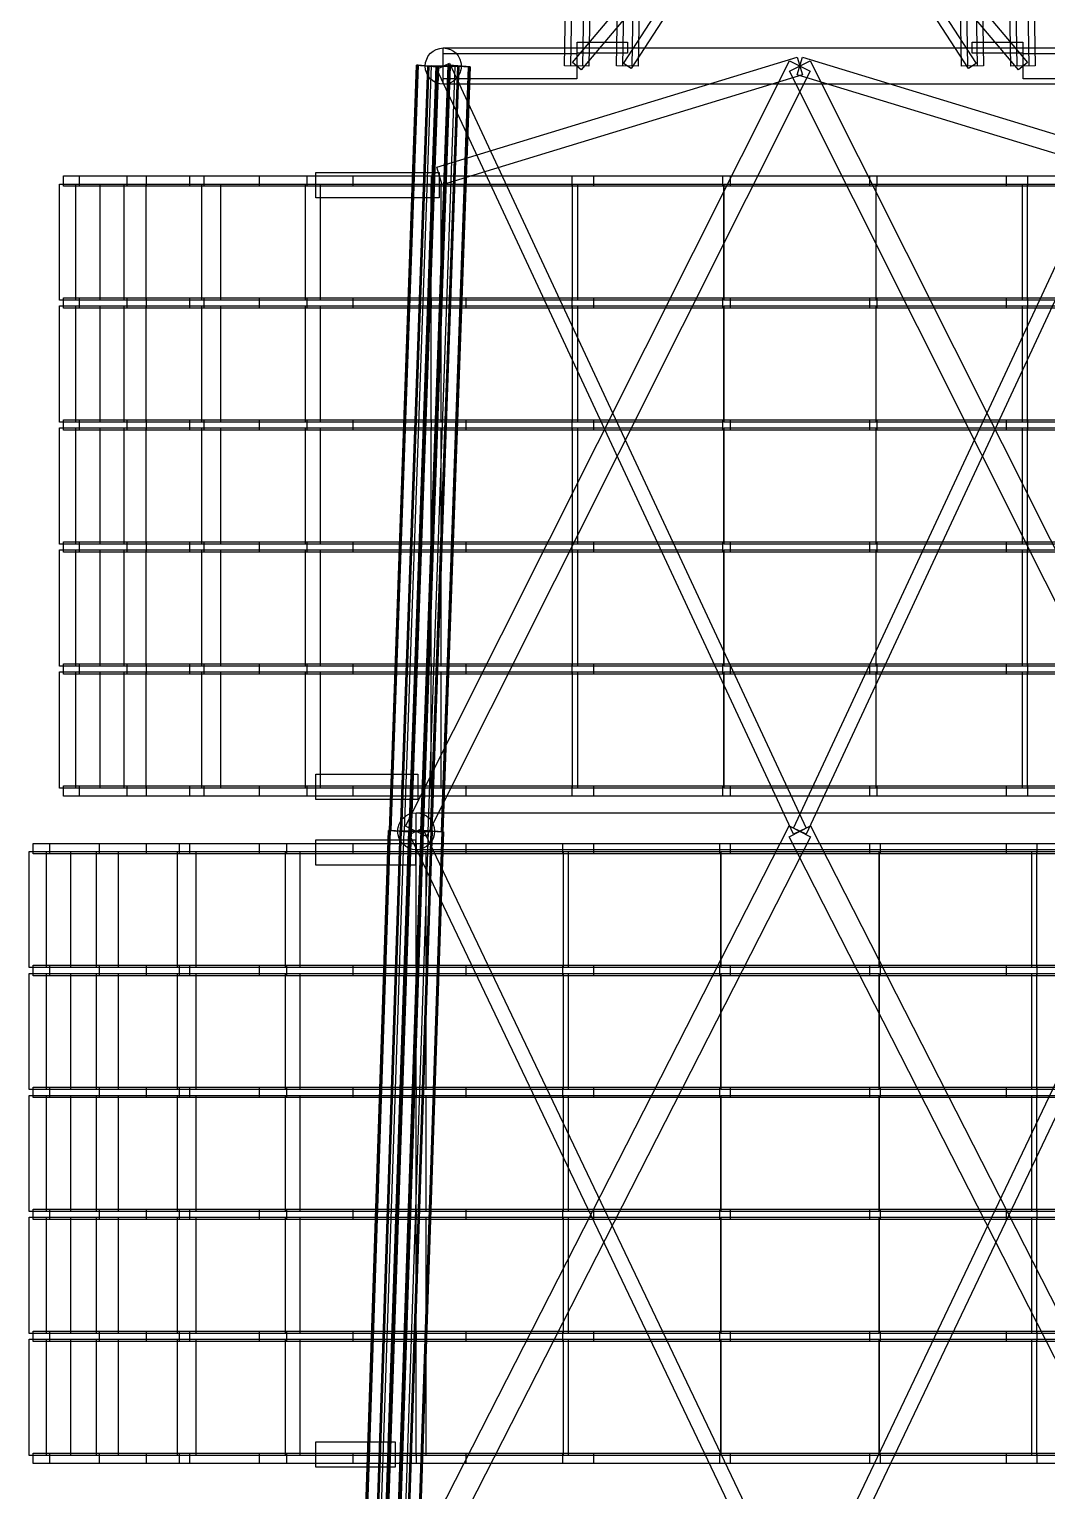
# Model space of a CAD drawing. Header units: millimetres. Extents: x -48000 to 1060615, y -2000 to 333000.
# Drawn here: x -6700 to 2146, y 240269 to 252970 of the extents above; entities that cross this region are included whole.
import ezdxf

# ---------------------------------------------------------------- set-up
doc = ezdxf.new("R2010")
doc.units = ezdxf.units.MM
doc.layers.add('D-STR-ANTN', color=7, linetype='Continuous', lineweight=25)
doc.layers.add('D-STR-STRC', color=7, linetype='Continuous', lineweight=25)

msp = doc.modelspace()

# ---------------------------------------------------------------- linework, layer by layer
at = {"layer": 'D-STR-ANTN'}
for points in [[(-2044.99, 252651.75), (-1969.92, 257151.75), (-1759.95, 257148.25), (-1835.01, 252648.25)], [(-2044.99, 252651.75), (-1969.92, 257151.75), (-1759.95, 257148.25), (-1835.01, 252648.25)], [(-1989.99, 252650.83), (-1914.93, 257150.83), (-1814.94, 257149.17), (-1890.01, 252649.17)], [(-1989.99, 252650.83), (-1914.93, 257150.83), (-1814.94, 257149.17), (-1890.01, 252649.17)], [(-1978.18, 252682.28), (1826.76, 257182.28), (1903.12, 257117.72), (-1901.82, 252617.72)], [(-1978.18, 252682.28), (1826.76, 257182.28), (1903.12, 257117.72), (-1901.82, 252617.72)], [(1901.82, 252617.72), (-1903.12, 257117.72), (-1826.76, 257182.28), (1978.18, 252682.28)], [(1901.82, 252617.72), (-1903.12, 257117.72), (-1826.76, 257182.28), (1978.18, 252682.28)], [(-1594.99, 252651.58), (-1519.92, 257151.58), (-1329.95, 257148.42), (-1405.01, 252648.42)], [(-1594.99, 252651.58), (-1519.92, 257151.58), (-1329.95, 257148.42), (-1405.01, 252648.42)], [(-1539.99, 252650.67), (-1464.93, 257150.67), (-1384.94, 257149.33), (-1460.01, 252649.33)], [(-1539.99, 252650.67), (-1464.93, 257150.67), (-1384.94, 257149.33), (-1460.01, 252649.33)], [(-1533.54, 252671.8), (1391.4, 257171.8), (1458.48, 257128.2), (-1466.46, 252628.2)], [(-1533.54, 252671.8), (1391.4, 257171.8), (1458.48, 257128.2), (-1466.46, 252628.2)], [(1466.46, 252628.2), (-1458.48, 257128.2), (-1391.4, 257171.8), (1533.54, 252671.8)], [(1466.46, 252628.2), (-1458.48, 257128.2), (-1391.4, 257171.8), (1533.54, 252671.8)], [(1405.01, 252648.42), (1329.95, 257148.42), (1519.92, 257151.58), (1594.99, 252651.58)], [(1405.01, 252648.42), (1329.95, 257148.42), (1519.92, 257151.58), (1594.99, 252651.58)], [(1460.01, 252649.33), (1384.94, 257149.33), (1464.93, 257150.67), (1539.99, 252650.67)], [(1460.01, 252649.33), (1384.94, 257149.33), (1464.93, 257150.67), (1539.99, 252650.67)], [(1835.01, 252648.25), (1759.95, 257148.25), (1969.92, 257151.75), (2044.99, 252651.75)], [(1835.01, 252648.25), (1759.95, 257148.25), (1969.92, 257151.75), (2044.99, 252651.75)], [(1890.01, 252649.17), (1814.94, 257149.17), (1914.93, 257150.83), (1989.99, 252650.83)], [(1890.01, 252649.17), (1814.94, 257149.17), (1914.93, 257150.83), (1989.99, 252650.83)], [(-3100, 252760), (-1940, 252760), (-1940, 252540), (-3100, 252540)], [(-3100, 252760), (-1940, 252760), (-1940, 252540), (-3100, 252540)], [(-1497.33, 252762), (-1937.33, 252762), (-1937.33, 252858), (-1497.33, 252858)], [(-1497.33, 252762), (-1937.33, 252762), (-1937.33, 252858), (-1497.33, 252858)], [(1497.33, 252858), (1937.33, 252858), (1937.33, 252762), (1497.33, 252762)], [(1497.33, 252858), (1937.33, 252858), (1937.33, 252762), (1497.33, 252762)], [(3100, 252540), (1940, 252540), (1940, 252760), (3100, 252760)], [(3100, 252540), (1940, 252540), (1940, 252760), (3100, 252760)], [(-3157.29, 251771.53), (-23.32, 252726.53), (23.32, 252573.47), (-3110.65, 251618.47)], [(-3157.29, 251771.53), (-23.32, 252726.53), (23.32, 252573.47), (-3110.65, 251618.47)], [(3110.65, 251618.47), (-23.32, 252573.47), (23.32, 252726.53), (3157.29, 251771.53)], [(3110.65, 251618.47), (-23.32, 252573.47), (23.32, 252726.53), (3157.29, 251771.53)], [(-6437.98, 250615), (-6437.98, 251625), (-6084.93, 251625), (-6084.93, 250615)], [(-6437.98, 250615), (-6437.98, 251625), (-6084.93, 251625), (-6084.93, 250615)], [(-6403, 251605), (-6403, 251695), (-5683.04, 251695), (-5683.04, 251605)], [(-6403, 251605), (-6403, 251695), (-5683.04, 251695), (-5683.04, 251605)], [(-6294.38, 250615), (-6294.38, 251625), (-5685.93, 251625), (-5685.93, 250615)], [(-6294.38, 250615), (-6294.38, 251625), (-5685.93, 251625), (-5685.93, 250615)], [(-6263.08, 251605), (-6263.08, 251695), (-5307.7, 251695), (-5307.7, 251605)], [(-6263.08, 251605), (-6263.08, 251695), (-5307.7, 251695), (-5307.7, 251605)], [(-5875.68, 250615), (-5875.68, 251625), (-5038.43, 251625), (-5038.43, 250615)], [(-5875.68, 250615), (-5875.68, 251625), (-5038.43, 251625), (-5038.43, 250615)], [(-5849.43, 251605), (-5849.43, 251695), (-4700.39, 251695), (-4700.39, 251605)], [(-5849.43, 251605), (-5849.43, 251695), (-4700.39, 251695), (-4700.39, 251605)], [(-5200.18, 250615), (-5200.18, 251625), (-4170.73, 251625), (-4170.73, 250615)], [(-5200.18, 250615), (-5200.18, 251625), (-4170.73, 251625), (-4170.73, 250615)], [(-5180.14, 251605), (-5180.14, 251695), (-3887.65, 251695), (-3887.65, 251605)], [(-5180.14, 251605), (-5180.14, 251695), (-3887.65, 251695), (-3887.65, 251605)], [(-4297.41, 250615), (-4297.41, 251625), (-3120.74, 251625), (-3120.74, 250615)], [(-4297.41, 250615), (-4297.41, 251625), (-3120.74, 251625), (-3120.74, 250615)], [(-4284.44, 251605), (-4284.44, 251695), (-2905, 251695), (-2905, 251605)], [(-4284.44, 251605), (-4284.44, 251695), (-2905, 251695), (-2905, 251605)], [(-3136.81, 251505), (-4207.29, 251505), (-4207.29, 251725), (-3136.81, 251725)], [(-3136.81, 251505), (-4207.29, 251505), (-4207.29, 251725), (-3136.81, 251725)], [(-3206.83, 250615), (-3206.83, 251625), (-1934.36, 251625), (-1934.36, 250615)], [(-3206.83, 250615), (-3206.83, 251625), (-1934.36, 251625), (-1934.36, 250615)], [(-3201.5, 251605), (-3201.5, 251695), (-1795.39, 251695), (-1795.39, 251605)], [(-3201.5, 251605), (-3201.5, 251695), (-1795.39, 251695), (-1795.39, 251605)], [(-1978.64, 251605), (-1978.64, 251695), (-607.31, 251695), (-607.31, 251605)], [(-1978.64, 251605), (-1978.64, 251695), (-607.31, 251695), (-607.31, 251605)], [(-1976.09, 250615), (-1976.09, 251625), (-663.45, 251625), (-663.45, 250615)], [(-1976.09, 250615), (-1976.09, 251625), (-663.45, 251625), (-663.45, 250615)], [(-669.3, 251605), (-669.3, 251695), (669.3, 251695), (669.3, 251605)], [(-669.3, 251605), (-669.3, 251695), (669.3, 251695), (669.3, 251605)], [(-658.98, 250615), (-658.98, 251625), (658.98, 251625), (658.98, 250615)], [(-658.98, 250615), (-658.98, 251625), (658.98, 251625), (658.98, 250615)], [(607.31, 251605), (607.31, 251695), (1978.64, 251695), (1978.64, 251605)], [(607.31, 251605), (607.31, 251695), (1978.64, 251695), (1978.64, 251605)], [(663.45, 250615), (663.45, 251625), (1976.09, 251625), (1976.09, 250615)], [(663.45, 250615), (663.45, 251625), (1976.09, 251625), (1976.09, 250615)], [(1795.39, 251605), (1795.39, 251695), (3201.5, 251695), (3201.5, 251605)], [(1795.39, 251605), (1795.39, 251695), (3201.5, 251695), (3201.5, 251605)], [(1934.36, 250615), (1934.36, 251625), (3206.83, 251625), (3206.83, 250615)], [(1934.36, 250615), (1934.36, 251625), (3206.83, 251625), (3206.83, 250615)], [(-6403, 250545), (-6403, 250635), (-5683.04, 250635), (-5683.04, 250545)], [(-6403, 250545), (-6403, 250635), (-5683.04, 250635), (-5683.04, 250545)], [(-6263.08, 250545), (-6263.08, 250635), (-5307.7, 250635), (-5307.7, 250545)], [(-6263.08, 250545), (-6263.08, 250635), (-5307.7, 250635), (-5307.7, 250545)], [(-5849.43, 250545), (-5849.43, 250635), (-4700.39, 250635), (-4700.39, 250545)], [(-5849.43, 250545), (-5849.43, 250635), (-4700.39, 250635), (-4700.39, 250545)], [(-5180.14, 250545), (-5180.14, 250635), (-3887.65, 250635), (-3887.65, 250545)], [(-5180.14, 250545), (-5180.14, 250635), (-3887.65, 250635), (-3887.65, 250545)], [(-4284.44, 250545), (-4284.44, 250635), (-2905, 250635), (-2905, 250545)], [(-4284.44, 250545), (-4284.44, 250635), (-2905, 250635), (-2905, 250545)], [(-3201.5, 250545), (-3201.5, 250635), (-1795.39, 250635), (-1795.39, 250545)], [(-3201.5, 250545), (-3201.5, 250635), (-1795.39, 250635), (-1795.39, 250545)], [(-1978.64, 250545), (-1978.64, 250635), (-607.31, 250635), (-607.31, 250545)], [(-1978.64, 250545), (-1978.64, 250635), (-607.31, 250635), (-607.31, 250545)], [(-669.3, 250545), (-669.3, 250635), (669.3, 250635), (669.3, 250545)], [(-669.3, 250545), (-669.3, 250635), (669.3, 250635), (669.3, 250545)], [(607.31, 250545), (607.31, 250635), (1978.64, 250635), (1978.64, 250545)], [(607.31, 250545), (607.31, 250635), (1978.64, 250635), (1978.64, 250545)], [(1795.39, 250545), (1795.39, 250635), (3201.5, 250635), (3201.5, 250545)], [(1795.39, 250545), (1795.39, 250635), (3201.5, 250635), (3201.5, 250545)], [(-6437.98, 249555), (-6437.98, 250565), (-6084.93, 250565), (-6084.93, 249555)], [(-6437.98, 249555), (-6437.98, 250565), (-6084.93, 250565), (-6084.93, 249555)], [(-6294.38, 249555), (-6294.38, 250565), (-5685.93, 250565), (-5685.93, 249555)], [(-6294.38, 249555), (-6294.38, 250565), (-5685.93, 250565), (-5685.93, 249555)], [(-5875.68, 249555), (-5875.68, 250565), (-5038.43, 250565), (-5038.43, 249555)], [(-5875.68, 249555), (-5875.68, 250565), (-5038.43, 250565), (-5038.43, 249555)], [(-5200.18, 249555), (-5200.18, 250565), (-4170.73, 250565), (-4170.73, 249555)], [(-5200.18, 249555), (-5200.18, 250565), (-4170.73, 250565), (-4170.73, 249555)], [(-4297.41, 249555), (-4297.41, 250565), (-3120.74, 250565), (-3120.74, 249555)], [(-4297.41, 249555), (-4297.41, 250565), (-3120.74, 250565), (-3120.74, 249555)], [(-3206.83, 249555), (-3206.83, 250565), (-1934.36, 250565), (-1934.36, 249555)], [(-3206.83, 249555), (-3206.83, 250565), (-1934.36, 250565), (-1934.36, 249555)], [(-1976.09, 249555), (-1976.09, 250565), (-663.45, 250565), (-663.45, 249555)], [(-1976.09, 249555), (-1976.09, 250565), (-663.45, 250565), (-663.45, 249555)], [(-658.98, 249555), (-658.98, 250565), (658.98, 250565), (658.98, 249555)], [(-658.98, 249555), (-658.98, 250565), (658.98, 250565), (658.98, 249555)], [(663.45, 249555), (663.45, 250565), (1976.09, 250565), (1976.09, 249555)], [(663.45, 249555), (663.45, 250565), (1976.09, 250565), (1976.09, 249555)], [(1934.36, 249555), (1934.36, 250565), (3206.83, 250565), (3206.83, 249555)], [(1934.36, 249555), (1934.36, 250565), (3206.83, 250565), (3206.83, 249555)], [(-6437.98, 248495), (-6437.98, 249505), (-6084.93, 249505), (-6084.93, 248495)], [(-6437.98, 248495), (-6437.98, 249505), (-6084.93, 249505), (-6084.93, 248495)], [(-6403, 249485), (-6403, 249575), (-5683.04, 249575), (-5683.04, 249485)], [(-6403, 249485), (-6403, 249575), (-5683.04, 249575), (-5683.04, 249485)], [(-6294.38, 248495), (-6294.38, 249505), (-5685.93, 249505), (-5685.93, 248495)], [(-6294.38, 248495), (-6294.38, 249505), (-5685.93, 249505), (-5685.93, 248495)], [(-6263.08, 249485), (-6263.08, 249575), (-5307.7, 249575), (-5307.7, 249485)], [(-6263.08, 249485), (-6263.08, 249575), (-5307.7, 249575), (-5307.7, 249485)], [(-5875.68, 248495), (-5875.68, 249505), (-5038.43, 249505), (-5038.43, 248495)], [(-5875.68, 248495), (-5875.68, 249505), (-5038.43, 249505), (-5038.43, 248495)], [(-5849.43, 249485), (-5849.43, 249575), (-4700.39, 249575), (-4700.39, 249485)], [(-5849.43, 249485), (-5849.43, 249575), (-4700.39, 249575), (-4700.39, 249485)], [(-5200.18, 248495), (-5200.18, 249505), (-4170.73, 249505), (-4170.73, 248495)], [(-5200.18, 248495), (-5200.18, 249505), (-4170.73, 249505), (-4170.73, 248495)], [(-5180.14, 249485), (-5180.14, 249575), (-3887.65, 249575), (-3887.65, 249485)], [(-5180.14, 249485), (-5180.14, 249575), (-3887.65, 249575), (-3887.65, 249485)], [(-4297.41, 248495), (-4297.41, 249505), (-3120.74, 249505), (-3120.74, 248495)], [(-4297.41, 248495), (-4297.41, 249505), (-3120.74, 249505), (-3120.74, 248495)], [(-4284.44, 249485), (-4284.44, 249575), (-2905, 249575), (-2905, 249485)], [(-4284.44, 249485), (-4284.44, 249575), (-2905, 249575), (-2905, 249485)], [(-3206.83, 248495), (-3206.83, 249505), (-1934.36, 249505), (-1934.36, 248495)], [(-3206.83, 248495), (-3206.83, 249505), (-1934.36, 249505), (-1934.36, 248495)], [(-3201.5, 249485), (-3201.5, 249575), (-1795.39, 249575), (-1795.39, 249485)], [(-3201.5, 249485), (-3201.5, 249575), (-1795.39, 249575), (-1795.39, 249485)], [(-1978.64, 249485), (-1978.64, 249575), (-607.31, 249575), (-607.31, 249485)], [(-1978.64, 249485), (-1978.64, 249575), (-607.31, 249575), (-607.31, 249485)], [(-1976.09, 248495), (-1976.09, 249505), (-663.45, 249505), (-663.45, 248495)], [(-1976.09, 248495), (-1976.09, 249505), (-663.45, 249505), (-663.45, 248495)], [(-669.3, 249485), (-669.3, 249575), (669.3, 249575), (669.3, 249485)], [(-669.3, 249485), (-669.3, 249575), (669.3, 249575), (669.3, 249485)], [(-658.98, 248495), (-658.98, 249505), (658.98, 249505), (658.98, 248495)], [(-658.98, 248495), (-658.98, 249505), (658.98, 249505), (658.98, 248495)], [(607.31, 249485), (607.31, 249575), (1978.64, 249575), (1978.64, 249485)], [(607.31, 249485), (607.31, 249575), (1978.64, 249575), (1978.64, 249485)], [(663.45, 248495), (663.45, 249505), (1976.09, 249505), (1976.09, 248495)], [(663.45, 248495), (663.45, 249505), (1976.09, 249505), (1976.09, 248495)], [(1795.39, 249485), (1795.39, 249575), (3201.5, 249575), (3201.5, 249485)], [(1795.39, 249485), (1795.39, 249575), (3201.5, 249575), (3201.5, 249485)], [(1934.36, 248495), (1934.36, 249505), (3206.83, 249505), (3206.83, 248495)], [(1934.36, 248495), (1934.36, 249505), (3206.83, 249505), (3206.83, 248495)], [(-6437.98, 247435), (-6437.98, 248445), (-6084.93, 248445), (-6084.93, 247435)], [(-6437.98, 247435), (-6437.98, 248445), (-6084.93, 248445), (-6084.93, 247435)], [(-6403, 248425), (-6403, 248515), (-5683.04, 248515), (-5683.04, 248425)], [(-6403, 248425), (-6403, 248515), (-5683.04, 248515), (-5683.04, 248425)], [(-6294.38, 247435), (-6294.38, 248445), (-5685.93, 248445), (-5685.93, 247435)], [(-6294.38, 247435), (-6294.38, 248445), (-5685.93, 248445), (-5685.93, 247435)], [(-6263.08, 248425), (-6263.08, 248515), (-5307.7, 248515), (-5307.7, 248425)], [(-6263.08, 248425), (-6263.08, 248515), (-5307.7, 248515), (-5307.7, 248425)], [(-5875.68, 247435), (-5875.68, 248445), (-5038.43, 248445), (-5038.43, 247435)], [(-5875.68, 247435), (-5875.68, 248445), (-5038.43, 248445), (-5038.43, 247435)], [(-5849.43, 248425), (-5849.43, 248515), (-4700.39, 248515), (-4700.39, 248425)], [(-5849.43, 248425), (-5849.43, 248515), (-4700.39, 248515), (-4700.39, 248425)], [(-5200.18, 247435), (-5200.18, 248445), (-4170.73, 248445), (-4170.73, 247435)], [(-5200.18, 247435), (-5200.18, 248445), (-4170.73, 248445), (-4170.73, 247435)], [(-5180.14, 248425), (-5180.14, 248515), (-3887.65, 248515), (-3887.65, 248425)], [(-5180.14, 248425), (-5180.14, 248515), (-3887.65, 248515), (-3887.65, 248425)], [(-4297.41, 247435), (-4297.41, 248445), (-3120.74, 248445), (-3120.74, 247435)], [(-4297.41, 247435), (-4297.41, 248445), (-3120.74, 248445), (-3120.74, 247435)], [(-4284.44, 248425), (-4284.44, 248515), (-2905, 248515), (-2905, 248425)], [(-4284.44, 248425), (-4284.44, 248515), (-2905, 248515), (-2905, 248425)], [(-3206.83, 247435), (-3206.83, 248445), (-1934.36, 248445), (-1934.36, 247435)], [(-3206.83, 247435), (-3206.83, 248445), (-1934.36, 248445), (-1934.36, 247435)], [(-3201.5, 248425), (-3201.5, 248515), (-1795.39, 248515), (-1795.39, 248425)], [(-3201.5, 248425), (-3201.5, 248515), (-1795.39, 248515), (-1795.39, 248425)], [(-1978.64, 248425), (-1978.64, 248515), (-607.31, 248515), (-607.31, 248425)], [(-1978.64, 248425), (-1978.64, 248515), (-607.31, 248515), (-607.31, 248425)], [(-1976.09, 247435), (-1976.09, 248445), (-663.45, 248445), (-663.45, 247435)], [(-1976.09, 247435), (-1976.09, 248445), (-663.45, 248445), (-663.45, 247435)], [(-669.3, 248425), (-669.3, 248515), (669.3, 248515), (669.3, 248425)], [(-669.3, 248425), (-669.3, 248515), (669.3, 248515), (669.3, 248425)], [(-658.98, 247435), (-658.98, 248445), (658.98, 248445), (658.98, 247435)], [(-658.98, 247435), (-658.98, 248445), (658.98, 248445), (658.98, 247435)], [(607.31, 248425), (607.31, 248515), (1978.64, 248515), (1978.64, 248425)], [(607.31, 248425), (607.31, 248515), (1978.64, 248515), (1978.64, 248425)], [(663.45, 247435), (663.45, 248445), (1976.09, 248445), (1976.09, 247435)], [(663.45, 247435), (663.45, 248445), (1976.09, 248445), (1976.09, 247435)], [(1795.39, 248425), (1795.39, 248515), (3201.5, 248515), (3201.5, 248425)], [(1795.39, 248425), (1795.39, 248515), (3201.5, 248515), (3201.5, 248425)], [(1934.36, 247435), (1934.36, 248445), (3206.83, 248445), (3206.83, 247435)], [(1934.36, 247435), (1934.36, 248445), (3206.83, 248445), (3206.83, 247435)], [(-6403, 247365), (-6403, 247455), (-5683.04, 247455), (-5683.04, 247365)], [(-6403, 247365), (-6403, 247455), (-5683.04, 247455), (-5683.04, 247365)], [(-6263.08, 247365), (-6263.08, 247455), (-5307.7, 247455), (-5307.7, 247365)], [(-6263.08, 247365), (-6263.08, 247455), (-5307.7, 247455), (-5307.7, 247365)], [(-5849.43, 247365), (-5849.43, 247455), (-4700.39, 247455), (-4700.39, 247365)], [(-5849.43, 247365), (-5849.43, 247455), (-4700.39, 247455), (-4700.39, 247365)], [(-5180.14, 247365), (-5180.14, 247455), (-3887.65, 247455), (-3887.65, 247365)], [(-5180.14, 247365), (-5180.14, 247455), (-3887.65, 247455), (-3887.65, 247365)], [(-4284.44, 247365), (-4284.44, 247455), (-2905, 247455), (-2905, 247365)], [(-4284.44, 247365), (-4284.44, 247455), (-2905, 247455), (-2905, 247365)], [(-3201.5, 247365), (-3201.5, 247455), (-1795.39, 247455), (-1795.39, 247365)], [(-3201.5, 247365), (-3201.5, 247455), (-1795.39, 247455), (-1795.39, 247365)], [(-1978.64, 247365), (-1978.64, 247455), (-607.31, 247455), (-607.31, 247365)], [(-1978.64, 247365), (-1978.64, 247455), (-607.31, 247455), (-607.31, 247365)], [(-669.3, 247365), (-669.3, 247455), (669.3, 247455), (669.3, 247365)], [(-669.3, 247365), (-669.3, 247455), (669.3, 247455), (669.3, 247365)], [(607.31, 247365), (607.31, 247455), (1978.64, 247455), (1978.64, 247365)], [(607.31, 247365), (607.31, 247455), (1978.64, 247455), (1978.64, 247365)], [(1795.39, 247365), (1795.39, 247455), (3201.5, 247455), (3201.5, 247365)], [(1795.39, 247365), (1795.39, 247455), (3201.5, 247455), (3201.5, 247365)], [(-6437.98, 246375), (-6437.98, 247385), (-6084.93, 247385), (-6084.93, 246375)], [(-6437.98, 246375), (-6437.98, 247385), (-6084.93, 247385), (-6084.93, 246375)], [(-6294.38, 246375), (-6294.38, 247385), (-5685.93, 247385), (-5685.93, 246375)], [(-6294.38, 246375), (-6294.38, 247385), (-5685.93, 247385), (-5685.93, 246375)], [(-5875.68, 246375), (-5875.68, 247385), (-5038.43, 247385), (-5038.43, 246375)], [(-5875.68, 246375), (-5875.68, 247385), (-5038.43, 247385), (-5038.43, 246375)], [(-5200.18, 246375), (-5200.18, 247385), (-4170.73, 247385), (-4170.73, 246375)], [(-5200.18, 246375), (-5200.18, 247385), (-4170.73, 247385), (-4170.73, 246375)], [(-4297.41, 246375), (-4297.41, 247385), (-3120.74, 247385), (-3120.74, 246375)], [(-4297.41, 246375), (-4297.41, 247385), (-3120.74, 247385), (-3120.74, 246375)], [(-3206.83, 246375), (-3206.83, 247385), (-1934.36, 247385), (-1934.36, 246375)], [(-3206.83, 246375), (-3206.83, 247385), (-1934.36, 247385), (-1934.36, 246375)], [(-1976.09, 246375), (-1976.09, 247385), (-663.45, 247385), (-663.45, 246375)], [(-1976.09, 246375), (-1976.09, 247385), (-663.45, 247385), (-663.45, 246375)], [(-658.98, 246375), (-658.98, 247385), (658.98, 247385), (658.98, 246375)], [(-658.98, 246375), (-658.98, 247385), (658.98, 247385), (658.98, 246375)], [(663.45, 246375), (663.45, 247385), (1976.09, 247385), (1976.09, 246375)], [(663.45, 246375), (663.45, 247385), (1976.09, 247385), (1976.09, 246375)], [(1934.36, 246375), (1934.36, 247385), (3206.83, 247385), (3206.83, 246375)], [(1934.36, 246375), (1934.36, 247385), (3206.83, 247385), (3206.83, 246375)], [(-3322.82, 246275), (-4207.29, 246275), (-4207.29, 246495), (-3322.82, 246495)], [(-3322.82, 246275), (-4207.29, 246275), (-4207.29, 246495), (-3322.82, 246495)], [(-6403, 246305), (-6403, 246395), (-5683.04, 246395), (-5683.04, 246305)], [(-6403, 246305), (-6403, 246395), (-5683.04, 246395), (-5683.04, 246305)], [(-6263.08, 246305), (-6263.08, 246395), (-5307.7, 246395), (-5307.7, 246305)], [(-6263.08, 246305), (-6263.08, 246395), (-5307.7, 246395), (-5307.7, 246305)], [(-5849.43, 246305), (-5849.43, 246395), (-4700.39, 246395), (-4700.39, 246305)], [(-5849.43, 246305), (-5849.43, 246395), (-4700.39, 246395), (-4700.39, 246305)], [(-5180.14, 246305), (-5180.14, 246395), (-3887.65, 246395), (-3887.65, 246305)], [(-5180.14, 246305), (-5180.14, 246395), (-3887.65, 246395), (-3887.65, 246305)], [(-4284.44, 246305), (-4284.44, 246395), (-2905, 246395), (-2905, 246305)], [(-4284.44, 246305), (-4284.44, 246395), (-2905, 246395), (-2905, 246305)], [(-3201.5, 246305), (-3201.5, 246395), (-1795.39, 246395), (-1795.39, 246305)], [(-3201.5, 246305), (-3201.5, 246395), (-1795.39, 246395), (-1795.39, 246305)], [(-1978.64, 246305), (-1978.64, 246395), (-607.31, 246395), (-607.31, 246305)], [(-1978.64, 246305), (-1978.64, 246395), (-607.31, 246395), (-607.31, 246305)], [(-669.3, 246305), (-669.3, 246395), (669.3, 246395), (669.3, 246305)], [(-669.3, 246305), (-669.3, 246395), (669.3, 246395), (669.3, 246305)], [(607.31, 246305), (607.31, 246395), (1978.64, 246395), (1978.64, 246305)], [(607.31, 246305), (607.31, 246395), (1978.64, 246395), (1978.64, 246305)], [(1795.39, 246305), (1795.39, 246395), (3201.5, 246395), (3201.5, 246305)], [(1795.39, 246305), (1795.39, 246395), (3201.5, 246395), (3201.5, 246305)], [(-3342.71, 245705), (-4207.29, 245705), (-4207.29, 245925), (-3342.71, 245925)], [(-3342.71, 245705), (-4207.29, 245705), (-4207.29, 245925), (-3342.71, 245925)], [(-6699.98, 244815), (-6699.98, 245825), (-6341.32, 245825), (-6341.32, 244815)], [(-6699.98, 244815), (-6699.98, 245825), (-6341.32, 245825), (-6341.32, 244815)], [(-6665, 245805), (-6665, 245895), (-5683.04, 245895), (-5683.04, 245805)], [(-6665, 245805), (-6665, 245895), (-5683.04, 245895), (-5683.04, 245805)], [(-6550.53, 244815), (-6550.53, 245825), (-5925.51, 245825), (-5925.51, 244815)], [(-6550.53, 244815), (-6550.53, 245825), (-5925.51, 245825), (-5925.51, 244815)], [(-6519.35, 245805), (-6519.35, 245895), (-5307.7, 245895), (-5307.7, 245805)], [(-6519.35, 245805), (-6519.35, 245895), (-5307.7, 245895), (-5307.7, 245805)], [(-6114.79, 244815), (-6114.79, 245825), (-5250.73, 245825), (-5250.73, 244815)], [(-6114.79, 244815), (-6114.79, 245825), (-5250.73, 245825), (-5250.73, 244815)], [(-6088.78, 245805), (-6088.78, 245895), (-4700.39, 245895), (-4700.39, 245805)], [(-6088.78, 245805), (-6088.78, 245895), (-4700.39, 245895), (-4700.39, 245805)], [(-5411.81, 244815), (-5411.81, 245825), (-4346.46, 245825), (-4346.46, 244815)], [(-5411.81, 244815), (-5411.81, 245825), (-4346.46, 245825), (-4346.46, 244815)], [(-5392.1, 245805), (-5392.1, 245895), (-3887.65, 245895), (-3887.65, 245805)], [(-5392.1, 245805), (-5392.1, 245895), (-3887.65, 245895), (-3887.65, 245805)], [(-4472.3, 244815), (-4472.3, 245825), (-3252.24, 245825), (-3252.24, 244815)], [(-4472.3, 244815), (-4472.3, 245825), (-3252.24, 245825), (-3252.24, 244815)], [(-4459.76, 245805), (-4459.76, 245895), (-2905, 245895), (-2905, 245805)], [(-4459.76, 245805), (-4459.76, 245895), (-2905, 245895), (-2905, 245805)], [(-3337.33, 244815), (-3337.33, 245825), (-2015.87, 245825), (-2015.87, 244815)], [(-3337.33, 244815), (-3337.33, 245825), (-2015.87, 245825), (-2015.87, 244815)], [(-3332.5, 245805), (-3332.5, 245895), (-1795.39, 245895), (-1795.39, 245805)], [(-3332.5, 245805), (-3332.5, 245895), (-1795.39, 245895), (-1795.39, 245805)], [(-2059.6, 245805), (-2059.6, 245895), (-607.31, 245895), (-607.31, 245805)], [(-2059.6, 245805), (-2059.6, 245895), (-607.31, 245895), (-607.31, 245805)], [(-2056.51, 244815), (-2056.51, 245825), (-691.4, 245825), (-691.4, 244815)], [(-2056.51, 244815), (-2056.51, 245825), (-691.4, 245825), (-691.4, 244815)], [(-696.68, 245805), (-696.68, 245895), (696.68, 245895), (696.68, 245805)], [(-696.68, 245805), (-696.68, 245895), (696.68, 245895), (696.68, 245805)], [(-685.8, 244815), (-685.8, 245825), (685.8, 245825), (685.8, 244815)], [(-685.8, 244815), (-685.8, 245825), (685.8, 245825), (685.8, 244815)], [(607.31, 245805), (607.31, 245895), (2059.6, 245895), (2059.6, 245805)], [(607.31, 245805), (607.31, 245895), (2059.6, 245895), (2059.6, 245805)], [(691.4, 244815), (691.4, 245825), (2056.51, 245825), (2056.51, 244815)], [(691.4, 244815), (691.4, 245825), (2056.51, 245825), (2056.51, 244815)], [(1795.39, 245805), (1795.39, 245895), (3332.5, 245895), (3332.5, 245805)], [(1795.39, 245805), (1795.39, 245895), (3332.5, 245895), (3332.5, 245805)], [(2015.87, 244815), (2015.87, 245825), (3337.33, 245825), (3337.33, 244815)], [(2015.87, 244815), (2015.87, 245825), (3337.33, 245825), (3337.33, 244815)], [(-6699.98, 243755), (-6699.98, 244765), (-6341.32, 244765), (-6341.32, 243755)], [(-6699.98, 243755), (-6699.98, 244765), (-6341.32, 244765), (-6341.32, 243755)], [(-6665, 244745), (-6665, 244835), (-5683.04, 244835), (-5683.04, 244745)], [(-6665, 244745), (-6665, 244835), (-5683.04, 244835), (-5683.04, 244745)], [(-6550.53, 243755), (-6550.53, 244765), (-5925.51, 244765), (-5925.51, 243755)], [(-6550.53, 243755), (-6550.53, 244765), (-5925.51, 244765), (-5925.51, 243755)], [(-6519.35, 244745), (-6519.35, 244835), (-5307.7, 244835), (-5307.7, 244745)], [(-6519.35, 244745), (-6519.35, 244835), (-5307.7, 244835), (-5307.7, 244745)], [(-6114.79, 243755), (-6114.79, 244765), (-5250.73, 244765), (-5250.73, 243755)], [(-6114.79, 243755), (-6114.79, 244765), (-5250.73, 244765), (-5250.73, 243755)], [(-6088.78, 244745), (-6088.78, 244835), (-4700.39, 244835), (-4700.39, 244745)], [(-6088.78, 244745), (-6088.78, 244835), (-4700.39, 244835), (-4700.39, 244745)], [(-5411.81, 243755), (-5411.81, 244765), (-4346.46, 244765), (-4346.46, 243755)], [(-5411.81, 243755), (-5411.81, 244765), (-4346.46, 244765), (-4346.46, 243755)], [(-5392.1, 244745), (-5392.1, 244835), (-3887.65, 244835), (-3887.65, 244745)], [(-5392.1, 244745), (-5392.1, 244835), (-3887.65, 244835), (-3887.65, 244745)], [(-4472.3, 243755), (-4472.3, 244765), (-3252.24, 244765), (-3252.24, 243755)], [(-4472.3, 243755), (-4472.3, 244765), (-3252.24, 244765), (-3252.24, 243755)], [(-4459.76, 244745), (-4459.76, 244835), (-2905, 244835), (-2905, 244745)], [(-4459.76, 244745), (-4459.76, 244835), (-2905, 244835), (-2905, 244745)], [(-3337.33, 243755), (-3337.33, 244765), (-2015.87, 244765), (-2015.87, 243755)], [(-3337.33, 243755), (-3337.33, 244765), (-2015.87, 244765), (-2015.87, 243755)], [(-3332.5, 244745), (-3332.5, 244835), (-1795.39, 244835), (-1795.39, 244745)], [(-3332.5, 244745), (-3332.5, 244835), (-1795.39, 244835), (-1795.39, 244745)], [(-2059.6, 244745), (-2059.6, 244835), (-607.31, 244835), (-607.31, 244745)], [(-2059.6, 244745), (-2059.6, 244835), (-607.31, 244835), (-607.31, 244745)], [(-2056.51, 243755), (-2056.51, 244765), (-691.4, 244765), (-691.4, 243755)], [(-2056.51, 243755), (-2056.51, 244765), (-691.4, 244765), (-691.4, 243755)], [(-696.68, 244745), (-696.68, 244835), (696.68, 244835), (696.68, 244745)], [(-696.68, 244745), (-696.68, 244835), (696.68, 244835), (696.68, 244745)], [(-685.8, 243755), (-685.8, 244765), (685.8, 244765), (685.8, 243755)], [(-685.8, 243755), (-685.8, 244765), (685.8, 244765), (685.8, 243755)], [(607.31, 244745), (607.31, 244835), (2059.6, 244835), (2059.6, 244745)], [(607.31, 244745), (607.31, 244835), (2059.6, 244835), (2059.6, 244745)], [(691.4, 243755), (691.4, 244765), (2056.51, 244765), (2056.51, 243755)], [(691.4, 243755), (691.4, 244765), (2056.51, 244765), (2056.51, 243755)], [(1795.39, 244745), (1795.39, 244835), (3332.5, 244835), (3332.5, 244745)], [(1795.39, 244745), (1795.39, 244835), (3332.5, 244835), (3332.5, 244745)], [(2015.87, 243755), (2015.87, 244765), (3337.33, 244765), (3337.33, 243755)], [(2015.87, 243755), (2015.87, 244765), (3337.33, 244765), (3337.33, 243755)], [(-6665, 243685), (-6665, 243775), (-5683.04, 243775), (-5683.04, 243685)], [(-6665, 243685), (-6665, 243775), (-5683.04, 243775), (-5683.04, 243685)], [(-6519.35, 243685), (-6519.35, 243775), (-5307.7, 243775), (-5307.7, 243685)], [(-6519.35, 243685), (-6519.35, 243775), (-5307.7, 243775), (-5307.7, 243685)], [(-6088.78, 243685), (-6088.78, 243775), (-4700.39, 243775), (-4700.39, 243685)], [(-6088.78, 243685), (-6088.78, 243775), (-4700.39, 243775), (-4700.39, 243685)], [(-5392.1, 243685), (-5392.1, 243775), (-3887.65, 243775), (-3887.65, 243685)], [(-5392.1, 243685), (-5392.1, 243775), (-3887.65, 243775), (-3887.65, 243685)], [(-4459.76, 243685), (-4459.76, 243775), (-2905, 243775), (-2905, 243685)], [(-4459.76, 243685), (-4459.76, 243775), (-2905, 243775), (-2905, 243685)], [(-3332.5, 243685), (-3332.5, 243775), (-1795.39, 243775), (-1795.39, 243685)], [(-3332.5, 243685), (-3332.5, 243775), (-1795.39, 243775), (-1795.39, 243685)], [(-2059.6, 243685), (-2059.6, 243775), (-607.31, 243775), (-607.31, 243685)], [(-2059.6, 243685), (-2059.6, 243775), (-607.31, 243775), (-607.31, 243685)], [(-696.68, 243685), (-696.68, 243775), (696.68, 243775), (696.68, 243685)], [(-696.68, 243685), (-696.68, 243775), (696.68, 243775), (696.68, 243685)], [(607.31, 243685), (607.31, 243775), (2059.6, 243775), (2059.6, 243685)], [(607.31, 243685), (607.31, 243775), (2059.6, 243775), (2059.6, 243685)], [(1795.39, 243685), (1795.39, 243775), (3332.5, 243775), (3332.5, 243685)], [(1795.39, 243685), (1795.39, 243775), (3332.5, 243775), (3332.5, 243685)], [(-6699.98, 242695), (-6699.98, 243705), (-6341.32, 243705), (-6341.32, 242695)], [(-6699.98, 242695), (-6699.98, 243705), (-6341.32, 243705), (-6341.32, 242695)], [(-6550.53, 242695), (-6550.53, 243705), (-5925.51, 243705), (-5925.51, 242695)], [(-6550.53, 242695), (-6550.53, 243705), (-5925.51, 243705), (-5925.51, 242695)], [(-6114.79, 242695), (-6114.79, 243705), (-5250.73, 243705), (-5250.73, 242695)], [(-6114.79, 242695), (-6114.79, 243705), (-5250.73, 243705), (-5250.73, 242695)], [(-5411.81, 242695), (-5411.81, 243705), (-4346.46, 243705), (-4346.46, 242695)], [(-5411.81, 242695), (-5411.81, 243705), (-4346.46, 243705), (-4346.46, 242695)], [(-4472.3, 242695), (-4472.3, 243705), (-3252.24, 243705), (-3252.24, 242695)], [(-4472.3, 242695), (-4472.3, 243705), (-3252.24, 243705), (-3252.24, 242695)], [(-3337.33, 242695), (-3337.33, 243705), (-2015.87, 243705), (-2015.87, 242695)], [(-3337.33, 242695), (-3337.33, 243705), (-2015.87, 243705), (-2015.87, 242695)], [(-2056.51, 242695), (-2056.51, 243705), (-691.4, 243705), (-691.4, 242695)], [(-2056.51, 242695), (-2056.51, 243705), (-691.4, 243705), (-691.4, 242695)], [(-685.8, 242695), (-685.8, 243705), (685.8, 243705), (685.8, 242695)], [(-685.8, 242695), (-685.8, 243705), (685.8, 243705), (685.8, 242695)], [(691.4, 242695), (691.4, 243705), (2056.51, 243705), (2056.51, 242695)], [(691.4, 242695), (691.4, 243705), (2056.51, 243705), (2056.51, 242695)], [(2015.87, 242695), (2015.87, 243705), (3337.33, 243705), (3337.33, 242695)], [(2015.87, 242695), (2015.87, 243705), (3337.33, 243705), (3337.33, 242695)], [(-6699.98, 241635), (-6699.98, 242645), (-6341.32, 242645), (-6341.32, 241635)], [(-6699.98, 241635), (-6699.98, 242645), (-6341.32, 242645), (-6341.32, 241635)], [(-6665, 242625), (-6665, 242715), (-5683.04, 242715), (-5683.04, 242625)], [(-6665, 242625), (-6665, 242715), (-5683.04, 242715), (-5683.04, 242625)], [(-6550.53, 241635), (-6550.53, 242645), (-5925.51, 242645), (-5925.51, 241635)], [(-6550.53, 241635), (-6550.53, 242645), (-5925.51, 242645), (-5925.51, 241635)], [(-6519.35, 242625), (-6519.35, 242715), (-5307.7, 242715), (-5307.7, 242625)], [(-6519.35, 242625), (-6519.35, 242715), (-5307.7, 242715), (-5307.7, 242625)], [(-6114.79, 241635), (-6114.79, 242645), (-5250.73, 242645), (-5250.73, 241635)], [(-6114.79, 241635), (-6114.79, 242645), (-5250.73, 242645), (-5250.73, 241635)], [(-6088.78, 242625), (-6088.78, 242715), (-4700.39, 242715), (-4700.39, 242625)], [(-6088.78, 242625), (-6088.78, 242715), (-4700.39, 242715), (-4700.39, 242625)], [(-5411.81, 241635), (-5411.81, 242645), (-4346.46, 242645), (-4346.46, 241635)], [(-5411.81, 241635), (-5411.81, 242645), (-4346.46, 242645), (-4346.46, 241635)], [(-5392.1, 242625), (-5392.1, 242715), (-3887.65, 242715), (-3887.65, 242625)], [(-5392.1, 242625), (-5392.1, 242715), (-3887.65, 242715), (-3887.65, 242625)], [(-4472.3, 241635), (-4472.3, 242645), (-3252.24, 242645), (-3252.24, 241635)], [(-4472.3, 241635), (-4472.3, 242645), (-3252.24, 242645), (-3252.24, 241635)], [(-4459.76, 242625), (-4459.76, 242715), (-2905, 242715), (-2905, 242625)], [(-4459.76, 242625), (-4459.76, 242715), (-2905, 242715), (-2905, 242625)], [(-3337.33, 241635), (-3337.33, 242645), (-2015.87, 242645), (-2015.87, 241635)], [(-3337.33, 241635), (-3337.33, 242645), (-2015.87, 242645), (-2015.87, 241635)], [(-3332.5, 242625), (-3332.5, 242715), (-1795.39, 242715), (-1795.39, 242625)], [(-3332.5, 242625), (-3332.5, 242715), (-1795.39, 242715), (-1795.39, 242625)], [(-2059.6, 242625), (-2059.6, 242715), (-607.31, 242715), (-607.31, 242625)], [(-2059.6, 242625), (-2059.6, 242715), (-607.31, 242715), (-607.31, 242625)], [(-2056.51, 241635), (-2056.51, 242645), (-691.4, 242645), (-691.4, 241635)], [(-2056.51, 241635), (-2056.51, 242645), (-691.4, 242645), (-691.4, 241635)], [(-696.68, 242625), (-696.68, 242715), (696.68, 242715), (696.68, 242625)], [(-696.68, 242625), (-696.68, 242715), (696.68, 242715), (696.68, 242625)], [(-685.8, 241635), (-685.8, 242645), (685.8, 242645), (685.8, 241635)], [(-685.8, 241635), (-685.8, 242645), (685.8, 242645), (685.8, 241635)], [(607.31, 242625), (607.31, 242715), (2059.6, 242715), (2059.6, 242625)], [(607.31, 242625), (607.31, 242715), (2059.6, 242715), (2059.6, 242625)], [(691.4, 241635), (691.4, 242645), (2056.51, 242645), (2056.51, 241635)], [(691.4, 241635), (691.4, 242645), (2056.51, 242645), (2056.51, 241635)], [(1795.39, 242625), (1795.39, 242715), (3332.5, 242715), (3332.5, 242625)], [(1795.39, 242625), (1795.39, 242715), (3332.5, 242715), (3332.5, 242625)], [(2015.87, 241635), (2015.87, 242645), (3337.33, 242645), (3337.33, 241635)], [(2015.87, 241635), (2015.87, 242645), (3337.33, 242645), (3337.33, 241635)], [(-6699.98, 240575), (-6699.98, 241585), (-6341.32, 241585), (-6341.32, 240575)], [(-6699.98, 240575), (-6699.98, 241585), (-6341.32, 241585), (-6341.32, 240575)], [(-6665, 241565), (-6665, 241655), (-5683.04, 241655), (-5683.04, 241565)], [(-6665, 241565), (-6665, 241655), (-5683.04, 241655), (-5683.04, 241565)], [(-6550.53, 240575), (-6550.53, 241585), (-5925.51, 241585), (-5925.51, 240575)], [(-6550.53, 240575), (-6550.53, 241585), (-5925.51, 241585), (-5925.51, 240575)], [(-6519.35, 241565), (-6519.35, 241655), (-5307.7, 241655), (-5307.7, 241565)], [(-6519.35, 241565), (-6519.35, 241655), (-5307.7, 241655), (-5307.7, 241565)], [(-6114.79, 240575), (-6114.79, 241585), (-5250.73, 241585), (-5250.73, 240575)], [(-6114.79, 240575), (-6114.79, 241585), (-5250.73, 241585), (-5250.73, 240575)], [(-6088.78, 241565), (-6088.78, 241655), (-4700.39, 241655), (-4700.39, 241565)], [(-6088.78, 241565), (-6088.78, 241655), (-4700.39, 241655), (-4700.39, 241565)], [(-5411.81, 240575), (-5411.81, 241585), (-4346.46, 241585), (-4346.46, 240575)], [(-5411.81, 240575), (-5411.81, 241585), (-4346.46, 241585), (-4346.46, 240575)], [(-5392.1, 241565), (-5392.1, 241655), (-3887.65, 241655), (-3887.65, 241565)], [(-5392.1, 241565), (-5392.1, 241655), (-3887.65, 241655), (-3887.65, 241565)], [(-4472.3, 240575), (-4472.3, 241585), (-3252.24, 241585), (-3252.24, 240575)], [(-4472.3, 240575), (-4472.3, 241585), (-3252.24, 241585), (-3252.24, 240575)], [(-4459.76, 241565), (-4459.76, 241655), (-2905, 241655), (-2905, 241565)], [(-4459.76, 241565), (-4459.76, 241655), (-2905, 241655), (-2905, 241565)], [(-3337.33, 240575), (-3337.33, 241585), (-2015.87, 241585), (-2015.87, 240575)], [(-3337.33, 240575), (-3337.33, 241585), (-2015.87, 241585), (-2015.87, 240575)], [(-3332.5, 241565), (-3332.5, 241655), (-1795.39, 241655), (-1795.39, 241565)], [(-3332.5, 241565), (-3332.5, 241655), (-1795.39, 241655), (-1795.39, 241565)], [(-2059.6, 241565), (-2059.6, 241655), (-607.31, 241655), (-607.31, 241565)], [(-2059.6, 241565), (-2059.6, 241655), (-607.31, 241655), (-607.31, 241565)], [(-2056.51, 240575), (-2056.51, 241585), (-691.4, 241585), (-691.4, 240575)], [(-2056.51, 240575), (-2056.51, 241585), (-691.4, 241585), (-691.4, 240575)], [(-696.68, 241565), (-696.68, 241655), (696.68, 241655), (696.68, 241565)], [(-696.68, 241565), (-696.68, 241655), (696.68, 241655), (696.68, 241565)], [(-685.8, 240575), (-685.8, 241585), (685.8, 241585), (685.8, 240575)], [(-685.8, 240575), (-685.8, 241585), (685.8, 241585), (685.8, 240575)], [(607.31, 241565), (607.31, 241655), (2059.6, 241655), (2059.6, 241565)], [(607.31, 241565), (607.31, 241655), (2059.6, 241655), (2059.6, 241565)], [(691.4, 240575), (691.4, 241585), (2056.51, 241585), (2056.51, 240575)], [(691.4, 240575), (691.4, 241585), (2056.51, 241585), (2056.51, 240575)], [(1795.39, 241565), (1795.39, 241655), (3332.5, 241655), (3332.5, 241565)], [(1795.39, 241565), (1795.39, 241655), (3332.5, 241655), (3332.5, 241565)], [(2015.87, 240575), (2015.87, 241585), (3337.33, 241585), (3337.33, 240575)], [(2015.87, 240575), (2015.87, 241585), (3337.33, 241585), (3337.33, 240575)], [(-3517.83, 240475), (-4207.29, 240475), (-4207.29, 240695), (-3517.83, 240695)], [(-3517.83, 240475), (-4207.29, 240475), (-4207.29, 240695), (-3517.83, 240695)], [(-6665, 240505), (-6665, 240595), (-5683.04, 240595), (-5683.04, 240505)], [(-6665, 240505), (-6665, 240595), (-5683.04, 240595), (-5683.04, 240505)], [(-6519.35, 240505), (-6519.35, 240595), (-5307.7, 240595), (-5307.7, 240505)], [(-6519.35, 240505), (-6519.35, 240595), (-5307.7, 240595), (-5307.7, 240505)], [(-6088.78, 240505), (-6088.78, 240595), (-4700.39, 240595), (-4700.39, 240505)], [(-6088.78, 240505), (-6088.78, 240595), (-4700.39, 240595), (-4700.39, 240505)], [(-5392.1, 240505), (-5392.1, 240595), (-3887.65, 240595), (-3887.65, 240505)], [(-5392.1, 240505), (-5392.1, 240595), (-3887.65, 240595), (-3887.65, 240505)], [(-4459.76, 240505), (-4459.76, 240595), (-2905, 240595), (-2905, 240505)], [(-4459.76, 240505), (-4459.76, 240595), (-2905, 240595), (-2905, 240505)], [(-3332.5, 240505), (-3332.5, 240595), (-1795.39, 240595), (-1795.39, 240505)], [(-3332.5, 240505), (-3332.5, 240595), (-1795.39, 240595), (-1795.39, 240505)], [(-2059.6, 240505), (-2059.6, 240595), (-607.31, 240595), (-607.31, 240505)], [(-2059.6, 240505), (-2059.6, 240595), (-607.31, 240595), (-607.31, 240505)], [(-696.68, 240505), (-696.68, 240595), (696.68, 240595), (696.68, 240505)], [(-696.68, 240505), (-696.68, 240595), (696.68, 240595), (696.68, 240505)], [(607.31, 240505), (607.31, 240595), (2059.6, 240595), (2059.6, 240505)], [(607.31, 240505), (607.31, 240595), (2059.6, 240595), (2059.6, 240505)], [(1795.39, 240505), (1795.39, 240595), (3332.5, 240595), (3332.5, 240505)], [(1795.39, 240505), (1795.39, 240595), (3332.5, 240595), (3332.5, 240505)]]:
    msp.add_lwpolyline(points, close=True, dxfattribs=at)
at = {"layer": 'D-STR-STRC'}
for points in [[(-3100, 252807), (3100, 252807), (3100, 252493), (-3100, 252493)], [(3100, 252493), (-3100, 252493), (-3100, 252807), (3100, 252807)], [(-3391.23, 245993.67), (-3569.17, 246006.33), (-3332.66, 252656.33), (-3154.71, 252643.67)], [(-3569.17, 246006.33), (-3556.44, 246006.33), (-3319.93, 252656.33), (-3332.66, 252656.33)], [(-3556.44, 246006.33), (-3569.17, 246006.33), (-3332.66, 252656.33), (-3319.93, 252656.33)], [(-3569.17, 246006.33), (-3391.23, 245993.67), (-3154.71, 252643.67), (-3332.66, 252656.33)], [(-3556.44, 246006.33), (-3472.42, 246000.35), (-3235.9, 252650.35), (-3319.93, 252656.33)], [(-3472.42, 246000.35), (-3556.44, 246006.33), (-3319.93, 252656.33), (-3235.9, 252650.35)], [(-3472.42, 246000.35), (-3210.5, 246000.35), (-2973.99, 252650.35), (-3235.9, 252650.35)], [(-3210.5, 246000.35), (-3472.42, 246000.35), (-3235.9, 252650.35), (-2973.99, 252650.35)], [(-3200.62, 245999.65), (-3462.53, 245999.65), (-3226.01, 252649.65), (-2964.1, 252649.65)], [(-3462.53, 245999.65), (-3378.5, 245993.67), (-3141.98, 252643.67), (-3226.01, 252649.65)], [(-3378.5, 245993.67), (-3462.53, 245999.65), (-3226.01, 252649.65), (-3141.98, 252643.67)], [(-3462.53, 245999.65), (-3200.62, 245999.65), (-2964.1, 252649.65), (-3226.01, 252649.65)], [(-3438.05, 246003.61), (-3201.54, 252653.61), (-2998.46, 252646.39), (-3234.98, 245996.39)], [(-2998.46, 252646.39), (-3234.98, 245996.39), (-3438.05, 246003.61), (-3201.54, 252653.61)], [(-3427.33, 246045.56), (-90.81, 252695.56), (90.81, 252604.44), (-3245.7, 245954.44)], [(90.81, 252604.44), (-3245.7, 245954.44), (-3427.33, 246045.56), (-90.81, 252695.56)], [(-3397.44, 246002.17), (-3160.92, 252652.17), (-3039.08, 252647.83), (-3275.59, 245997.83)], [(-3039.08, 252647.83), (-3275.59, 245997.83), (-3397.44, 246002.17), (-3160.92, 252652.17)], [(-3378.5, 245993.67), (-3391.23, 245993.67), (-3154.71, 252643.67), (-3141.98, 252643.67)], [(-3391.23, 245993.67), (-3378.5, 245993.67), (-3141.98, 252643.67), (-3154.71, 252643.67)], [(-3154.71, 252643.67), (-3332.66, 252656.33), (-3319.93, 252656.33), (-3235.9, 252650.35), (-2973.99, 252650.35), (-3058.02, 252656.33), (-3045.29, 252656.33), (-2867.34, 252643.67), (-2880.07, 252643.67), (-2964.1, 252649.65), (-3226.01, 252649.65), (-3141.98, 252643.67)], [(-2867.34, 252643.67), (-3045.29, 252656.33), (-3058.02, 252656.33), (-2973.99, 252650.35), (-3235.9, 252650.35), (-3319.93, 252656.33), (-3332.66, 252656.33), (-3154.71, 252643.67), (-3141.98, 252643.67), (-3226.01, 252649.65), (-2964.1, 252649.65), (-2880.07, 252643.67)], [(-3210.5, 246000.35), (-3294.53, 246006.33), (-3058.02, 252656.33), (-2973.99, 252650.35)], [(-3294.53, 246006.33), (-3281.8, 246006.33), (-3045.29, 252656.33), (-3058.02, 252656.33)], [(-3281.8, 246006.33), (-3294.53, 246006.33), (-3058.02, 252656.33), (-3045.29, 252656.33)], [(-3294.53, 246006.33), (-3210.5, 246000.35), (-2973.99, 252650.35), (-3058.02, 252656.33)], [(-3281.8, 246006.33), (-3103.86, 245993.67), (-2867.34, 252643.67), (-3045.29, 252656.33)], [(-3103.86, 245993.67), (-3281.8, 246006.33), (-3045.29, 252656.33), (-2867.34, 252643.67)], [(-3116.59, 245993.67), (-3200.62, 245999.65), (-2964.1, 252649.65), (-2880.07, 252643.67)], [(-3200.62, 245999.65), (-3116.59, 245993.67), (-2880.07, 252643.67), (-2964.1, 252649.65)], [(-3044.75, 252675.76), (55.25, 246025.76), (-55.25, 245974.24), (-3155.25, 252624.24)], [(-55.25, 245974.24), (-3155.25, 252624.24), (-3044.75, 252675.76), (55.25, 246025.76)], [(-3103.86, 245993.67), (-3116.59, 245993.67), (-2880.07, 252643.67), (-2867.34, 252643.67)], [(-3116.59, 245993.67), (-3103.86, 245993.67), (-2867.34, 252643.67), (-2880.07, 252643.67)], [(90.81, 252695.56), (3427.33, 246045.56), (3245.7, 245954.44), (-90.81, 252604.44)], [(3245.7, 245954.44), (-90.81, 252604.44), (90.81, 252695.56), (3427.33, 246045.56)], [(-55.25, 246025.76), (3044.75, 252675.76), (3155.25, 252624.24), (55.25, 245974.24)], [(3155.25, 252624.24), (55.25, 245974.24), (-55.25, 246025.76), (3044.75, 252675.76)], [(-3336.52, 246160.5), (3336.52, 246160.5), (3336.52, 245839.5), (-3336.52, 245839.5)], [(3336.52, 245839.5), (-3336.52, 245839.5), (-3336.52, 246160.5), (3336.52, 246160.5)], [(-3663.9, 239047.44), (-93, 246047.44), (93, 245952.56), (-3477.9, 238952.56)], [(93, 245952.56), (-3477.9, 238952.56), (-3663.9, 239047.44), (-93, 246047.44)], [(-3279.97, 246026.95), (56.55, 239026.95), (-56.55, 238973.05), (-3393.06, 245973.05)], [(-56.55, 238973.05), (-3393.06, 245973.05), (-3279.97, 246026.95), (56.55, 239026.95)], [(93, 246047.44), (3663.9, 239047.44), (3477.9, 238952.56), (-93, 245952.56)], [(3477.9, 238952.56), (-93, 245952.56), (93, 246047.44), (3663.9, 239047.44)], [(-56.55, 239026.95), (3279.97, 246026.95), (3393.06, 245973.05), (56.55, 238973.05)], [(3393.06, 245973.05), (56.55, 238973.05), (-56.55, 239026.95), (3279.97, 246026.95)], [(-3627.11, 238993.88), (-3809.98, 239006.12), (-3575.6, 246006.12), (-3392.72, 245993.88)], [(-3809.98, 239006.12), (-3797.25, 239006.12), (-3562.87, 246006.12), (-3575.6, 246006.12)], [(-3797.25, 239006.12), (-3809.98, 239006.12), (-3575.6, 246006.12), (-3562.87, 246006.12)], [(-3809.98, 239006.12), (-3627.11, 238993.88), (-3392.72, 245993.88), (-3575.6, 246006.12)], [(-3797.25, 239006.12), (-3710.76, 239000.33), (-3476.38, 246000.33), (-3562.87, 246006.12)], [(-3710.76, 239000.33), (-3797.25, 239006.12), (-3562.87, 246006.12), (-3476.38, 246000.33)], [(-3710.76, 239000.33), (-3440.93, 239000.33), (-3206.54, 246000.33), (-3476.38, 246000.33)], [(-3440.93, 239000.33), (-3710.76, 239000.33), (-3476.38, 246000.33), (-3206.54, 246000.33)], [(-3431.04, 238999.67), (-3700.87, 238999.67), (-3466.49, 245999.67), (-3196.66, 245999.67)], [(-3700.87, 238999.67), (-3614.38, 238993.88), (-3379.99, 245993.88), (-3466.49, 245999.67)], [(-3614.38, 238993.88), (-3700.87, 238999.67), (-3466.49, 245999.67), (-3379.99, 245993.88)], [(-3700.87, 238999.67), (-3431.04, 238999.67), (-3196.66, 245999.67), (-3466.49, 245999.67)], [(-3675.24, 239003.49), (-3440.86, 246003.49), (-3232.17, 245996.51), (-3466.56, 238996.51)], [(-3232.17, 245996.51), (-3466.56, 238996.51), (-3675.24, 239003.49), (-3440.86, 246003.49)], [(-3633.51, 239002.1), (-3399.12, 246002.1), (-3273.91, 245997.9), (-3508.3, 238997.9)], [(-3273.91, 245997.9), (-3508.3, 238997.9), (-3633.51, 239002.1), (-3399.12, 246002.1)], [(-3614.38, 238993.88), (-3627.11, 238993.88), (-3392.72, 245993.88), (-3379.99, 245993.88)], [(-3627.11, 238993.88), (-3614.38, 238993.88), (-3379.99, 245993.88), (-3392.72, 245993.88)], [(-3392.72, 245993.88), (-3575.6, 246006.12), (-3562.87, 246006.12), (-3476.38, 246000.33), (-3206.54, 246000.33), (-3293.04, 246006.12), (-3280.31, 246006.12), (-3097.43, 245993.88), (-3110.16, 245993.88), (-3196.66, 245999.67), (-3466.49, 245999.67), (-3379.99, 245993.88)], [(-3097.43, 245993.88), (-3280.31, 246006.12), (-3293.04, 246006.12), (-3206.54, 246000.33), (-3476.38, 246000.33), (-3562.87, 246006.12), (-3575.6, 246006.12), (-3392.72, 245993.88), (-3379.99, 245993.88), (-3466.49, 245999.67), (-3196.66, 245999.67), (-3110.16, 245993.88)], [(-3391.23, 245993.67), (-3569.17, 246006.33), (-3556.44, 246006.33), (-3472.42, 246000.35), (-3210.5, 246000.35), (-3294.53, 246006.33), (-3281.8, 246006.33), (-3103.86, 245993.67), (-3116.59, 245993.67), (-3200.62, 245999.65), (-3462.53, 245999.65), (-3378.5, 245993.67)], [(-3103.86, 245993.67), (-3281.8, 246006.33), (-3294.53, 246006.33), (-3210.5, 246000.35), (-3472.42, 246000.35), (-3556.44, 246006.33), (-3569.17, 246006.33), (-3391.23, 245993.67), (-3378.5, 245993.67), (-3462.53, 245999.65), (-3200.62, 245999.65), (-3116.59, 245993.67)], [(-3440.93, 239000.33), (-3527.42, 239006.12), (-3293.04, 246006.12), (-3206.54, 246000.33)], [(-3527.42, 239006.12), (-3514.69, 239006.12), (-3280.31, 246006.12), (-3293.04, 246006.12)], [(-3514.69, 239006.12), (-3527.42, 239006.12), (-3293.04, 246006.12), (-3280.31, 246006.12)], [(-3527.42, 239006.12), (-3440.93, 239000.33), (-3206.54, 246000.33), (-3293.04, 246006.12)], [(-3514.69, 239006.12), (-3331.82, 238993.88), (-3097.43, 245993.88), (-3280.31, 246006.12)], [(-3331.82, 238993.88), (-3514.69, 239006.12), (-3280.31, 246006.12), (-3097.43, 245993.88)], [(-3344.55, 238993.88), (-3431.04, 238999.67), (-3196.66, 245999.67), (-3110.16, 245993.88)], [(-3431.04, 238999.67), (-3344.55, 238993.88), (-3110.16, 245993.88), (-3196.66, 245999.67)], [(-3331.82, 238993.88), (-3344.55, 238993.88), (-3110.16, 245993.88), (-3097.43, 245993.88)], [(-3344.55, 238993.88), (-3331.82, 238993.88), (-3097.43, 245993.88), (-3110.16, 245993.88)]]:
    msp.add_lwpolyline(points, close=True, dxfattribs=at)
for centre, radius in [((-3100, 252650), 157), ((-3336.52, 246000), 160.5)]:
    msp.add_circle(centre, radius, dxfattribs=at)

doc.saveas('drawing.dxf')
